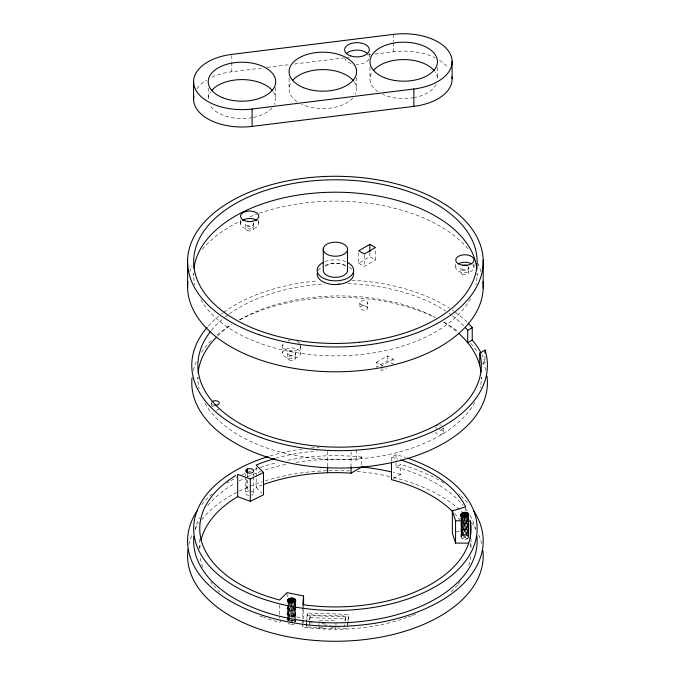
<?xml version="1.0" encoding="UTF-8"?>
<svg xmlns="http://www.w3.org/2000/svg" width="675" height="675" viewBox="0 0 675 675"><rect width="100%" height="100%" fill="white"/><g stroke="black" fill="none" stroke-linecap="round" stroke-linejoin="round"><path stroke-width="0.51" stroke-dasharray="3.38 2.53" d="M406.949 617.498A135.658 78.325 0 0 1 307.024 627.548L302.813 626.965L303.067 624.08M303.151 623.118L303.404 620.232M306.34 623.438L307.336 613.077L348.629 614.393L347.735 626.197M322.76 627.48L306.248 626.957L306.644 622.814M306.737 621.776L307.336 613.077M309.732 619.861L310.205 614.925L345.423 616.056L345.237 620.755M309.445 625.548L310.205 614.925M335.618 626.071L335.618 628.906L318.921 628.366L319.089 626.619M344.95 620.983L345.423 616.056M344.672 626.67L344.858 624.696M347.633 624.755L347.937 621.65M348.03 620.612L348.629 614.393M468.838 522.644L468.762 537.393L468.762 518.096M461.109 518.003L461.109 536.288C460.628 539.806 466.67 540.025 468.484 537.899L468.484 520.627M461.109 536.288C462.847 534.001 467.758 533.959 468.838 536.87M281.897 620.139L279.652 622.35L277.543 621.802A135.658 78.325 0 0 1 263.858 617.498M358.695 252.863L358.695 263.208L369.875 256.753L375.469 259.976L375.469 249.632M358.695 263.208L364.289 266.431L375.469 259.976M376.422 362.306L387.602 355.852L393.196 359.075L393.196 364.044L387.602 360.813L376.422 367.267L376.422 362.306L382.008 365.529L393.196 359.075M380.413 369.579L382.008 370.499L386.311 368.018M482.389 364.044L485.03 362.517L485.03 354.24M296.097 462.4A141.742 81.835 0 0 1 354.35 459.928L356.484 460.114L361.775 457.059L361.775 465.995M391.458 461.362L391.458 457.304L395.997 454.68L400.714 455.979A141.742 81.835 0 0 1 405.489 457.481M396.031 462.932L396.048 467.066L400.587 464.442L403.515 465.278A147.825 85.345 0 0 1 443.855 483.03M393.28 478.592L400.587 474.373L400.587 464.442M248.729 495.433A3.957 2.278 0 0 1 246.755 491.662L247.548 491.282A3.957 2.278 0 0 1 249.269 490.944M293.853 620.798L291.246 620.435L288.824 621.11L288.824 605.88M256.188 467.083L256.188 487.384L259.495 486.042A135.658 78.325 0 0 1 262.102 485.055M294.216 624.442L290.933 624.932L288.006 623.565M456.173 532.06L465.716 529.242L465.497 528.761A135.658 78.325 0 0 0 462.173 523.074M211.942 77.178A48.389 27.937 0 0 1 231.82 71.769L262.086 68.023M267.3 67.373L290.258 64.538M294.435 64.015L343.482 57.949M347.659 57.434L349.743 57.173M367.478 54.979L370.609 54.591M374.785 54.076L393.567 51.747A48.389 27.937 0 0 1 435.071 57.788M307.336 615.558L348.629 616.883M310.205 617.659L345.423 618.781M319.258 620.148L335.956 620.679M309.445 622.814L312.559 622.915M325.181 623.852L318.921 623.649L318.921 628.366M323.798 625.033L330.733 625.227M331.02 627.75L347.541 628.273L347.541 625.792M439.636 429.916L442.429 430.582L443.585 432.202A3.957 2.278 0 0 1 439.636 434.481L436.835 433.814L435.679 432.202M361.775 457.059L360.762 456.941A147.825 85.345 0 0 0 285.432 460.704M391.458 457.304L393.255 457.768A135.658 78.325 0 0 1 397.913 459.101M396.048 467.066L400.714 468.399A141.742 81.835 0 0 1 463.025 505.415M400.587 474.373L398.444 473.766A147.825 85.345 0 0 0 393.28 472.424M294.553 621.143L295.456 622.055L295.456 619M256.188 487.384L262.043 493.324M485.03 362.517L484.152 359.893A147.825 85.345 0 0 0 481.756 354.341M367.774 307.943L366.618 306.332L363.825 305.665A3.957 2.278 0 0 0 359.868 307.943L361.032 309.555L363.825 310.222A3.957 2.278 0 0 0 367.774 307.943L367.774 302.974M470.365 543.13L470.441 543.468A135.658 78.325 0 0 1 470.99 548.454L471.032 539.249M395.997 454.68L396.031 461.903M481.317 379.308L481.317 377.241A141.742 81.835 0 0 1 480.246 387.906M477.115 275.628L477.115 273.561A141.742 81.835 0 0 1 475.867 285.002M474.01 263.697L474.01 267.418M468.821 267.241L468.821 272.211M468.838 517.573L468.838 521.632M468.61 517.919L468.61 536.203M468.484 515.548L468.484 519.615M468.298 518.535L468.298 521.581M468.298 522.593L468.298 535.798M468.02 518.037L468.02 538.346M467.75 518.113L467.75 535.376M467.378 516.375L467.378 519.429M467.378 520.442L467.378 538.726M467.049 517.776L467.049 535.039M466.602 516.662L466.602 519.708M466.602 520.729L466.602 539.004M466.231 520.585L466.231 534.803M465.716 506.9L465.716 510.958M465.742 516.831L465.742 539.182M465.337 520.467L465.337 534.684M464.83 516.89L464.83 539.232M464.425 518.434L464.425 521.48M464.425 522.501L464.425 534.684M463.928 516.822L463.928 539.165M463.539 520.585L463.539 534.811M463.075 516.637L463.075 519.683M463.075 520.695L463.075 538.979M462.721 517.776L462.721 535.047M462.316 516.341L462.316 519.387M462.316 520.4L462.316 538.684M462.021 518.113L462.021 535.385M461.692 515.953L461.692 538.296M461.472 518.535L461.472 521.581M461.472 522.602L461.472 535.807M461.244 520.568L461.244 537.84M460.966 267.739L460.966 272.7M460.991 516.004L460.991 537.334M455.768 263.832L455.768 267.562M443.585 428.228L443.585 432.202M437.459 67.525L437.459 78.772A33.75 19.491 0 0 0 435.122 71.93M393.567 34.366L393.567 41.521M393.567 42.55L393.567 51.747M387.602 355.852L387.602 360.813M382.008 365.529L382.008 370.499M369.959 67.087L369.959 79.355M369.875 252.61L369.875 256.753M369.352 53.603L369.352 57.324A12.353 7.13 0 0 0 368.938 55.401M364.289 255.057L364.289 266.431M359.868 302.974L359.868 307.943M356.586 77.541L356.586 88.779M356.484 449.769L356.484 460.114M351.067 451.845L351.067 467.075M335.956 622.569L335.956 625.396M327.611 451.432L327.611 466.67M306.248 624.476L306.248 626.957M303.573 606.125L303.573 609.171M303.573 610.183L303.573 618.308L287.128 614.976L287.128 607.871M302.813 604.623L302.813 606.656M302.813 607.669L302.813 618.84M302.813 619.861L302.813 626.965M300.712 346.376L300.712 353.827A9.121 5.265 0 0 1 286.217 357.463A9.121 5.265 0 0 1 288.023 348.393A9.121 5.265 0 0 1 300.712 353.827M295.582 352.983L295.582 357.944M295.557 602.783L295.557 622.08M295.456 603.771L295.456 605.796M295.456 606.817L295.456 617.988M295.296 603.29L295.296 605.323M295.296 606.336L295.296 617.507M295.296 618.528L295.296 621.574M295.093 603.281L295.093 605.315M295.093 606.327L295.093 617.507M295.093 618.519L295.093 621.565M294.84 601.712L294.84 605.779M294.84 606.791L294.84 617.962M294.84 618.983L294.84 622.029M294.553 602.859L294.553 618.097M294.216 602.1L294.216 617.338M293.853 606.58L293.853 617.752M293.456 604.42L293.456 607.466M293.456 608.487L293.456 620.671M293.043 606.344L293.043 617.515M292.596 607.652L292.596 622.89M292.157 604.184L292.157 617.389M291.693 603.653L291.693 606.698M291.693 607.719L291.693 622.949M291.246 604.176L291.246 617.38M290.933 607.669L290.933 618.84M290.933 619.852L290.933 622.907M290.351 604.294L290.351 616.486M289.811 602.37L289.811 616.596M289.533 607.576L289.533 616.714M289.533 617.735L289.533 620.781M289.086 78.114L289.086 89.362M289.06 602.075L289.06 616.292M289.06 617.304L289.06 624.417M288.824 602.834L288.824 604.859M288.444 607.778L288.444 619.962M288.267 605.281L288.267 616.452M288.267 617.473L288.267 620.519M288.006 601.222L288.006 604.268M288.006 605.281L288.006 616.452M288.006 617.473L288.006 620.519M287.896 607.795L287.896 619.979M287.719 353.472L287.719 358.442M287.719 605.264L287.719 620.502M287.128 593.646L287.128 597.712M282.589 345.178L282.589 352.628M279.652 605.078L279.652 618.283M275.712 87.547L275.712 98.795M258.727 220.379L258.727 223.172M253.589 223.493L253.589 228.462M253.597 473.825L253.597 475.85M253.597 476.871L253.597 493.104A3.957 2.278 0 0 1 251.404 495.264M247.548 474.027L247.548 479.098M247.548 480.119L247.548 491.282M246.755 479.478L246.755 491.662M245.734 223.982L245.734 228.952M245.708 473.808L245.708 475.833M245.708 476.854L245.708 493.087M240.595 220.582L240.595 224.311M231.82 55.409L231.82 61.543M231.82 62.564L231.82 71.769M211.393 403.009L211.393 405.987M208.212 88.121L208.212 99.368A33.75 19.491 0 0 1 210.592 91.893M199.766 539.249L199.766 548.438M197.885 379.308L197.885 377.241A141.742 81.835 0 0 0 199.133 388.682M193.683 275.577L193.683 273.51A141.742 81.835 0 0 0 194.923 284.951M275.67 458.291A135.658 78.325 0 0 1 317.267 450.993M470.728 556.453A135.658 78.325 0 0 1 468.062 567.337M460.232 581.622A135.658 78.325 0 0 1 458.106 584.356M457.549 585.031A135.658 78.325 0 0 1 450.664 592.262M415.564 614.14A135.658 78.325 0 0 1 412.172 615.533M411.311 615.87A135.658 78.325 0 0 1 407.827 617.178M262.972 617.178A135.658 78.325 0 0 1 259.495 615.87M220.143 592.262A135.658 78.325 0 0 1 213.258 585.031M212.701 584.356A135.658 78.325 0 0 1 210.575 581.622M202.745 567.337A135.658 78.325 0 0 1 200.078 556.453M199.808 548.454A135.658 78.325 0 0 1 200.365 543.468M454.579 513.54A135.658 78.325 0 0 1 459.717 519.607M270.084 455.979A141.742 81.835 0 0 1 302.223 449.052M311.082 447.989A141.742 81.835 0 0 1 319.148 447.314M188.907 544.514A147.825 85.345 0 0 1 192.139 534.887M195.345 528.618A147.825 85.345 0 0 1 199.378 522.509M201.698 519.522A147.825 85.345 0 0 1 236.63 492.429M239.186 491.13A147.825 85.345 0 0 1 248.054 487.072M249.893 486.304A147.825 85.345 0 0 1 262.313 481.739M265.283 480.786A147.825 85.345 0 0 1 326.911 470.72M328.793 470.661A147.825 85.345 0 0 1 349.54 470.964M357.033 471.496A147.825 85.345 0 0 1 391.534 476.972M393.28 477.394A147.825 85.345 0 0 1 463.185 513.017M467.876 518.054A147.825 85.345 0 0 1 469.108 519.522M471.42 522.509A147.825 85.345 0 0 1 475.453 528.618M478.668 534.887A147.825 85.345 0 0 1 481.899 544.514M201.698 504.63A147.825 85.345 0 0 1 212.102 493.948M226.952 483.03A147.825 85.345 0 0 1 229.289 481.612M230.875 480.676A147.825 85.345 0 0 1 236.63 477.529M241.785 474.972A147.825 85.345 0 0 1 245.337 473.352M248.054 472.171A147.825 85.345 0 0 1 251.75 470.661M254.576 469.564A147.825 85.345 0 0 1 257.445 468.517M260.348 467.497A147.825 85.345 0 0 1 277.526 462.493M458.705 493.948A147.825 85.345 0 0 1 460.24 495.323M460.991 496.015A147.825 85.345 0 0 1 469.108 504.63M194.932 530.086A141.742 81.835 0 0 1 199.471 517.835M207.782 505.415A141.742 81.835 0 0 1 235.178 483.157M239.085 480.988A141.742 81.835 0 0 1 243.143 478.896M247.328 476.904A141.742 81.835 0 0 1 260.651 471.496M265.317 469.893A141.742 81.835 0 0 1 286.976 464.113M465.826 508.984A141.742 81.835 0 0 1 467.37 511.161M470.121 515.59A141.742 81.835 0 0 1 475.867 530.086M251.066 491.088A3.957 2.278 0 0 1 253.597 493.104M213.368 404.983A1.974 1.139 0 0 0 213.874 405.11A1.974 1.139 0 0 0 214.321 405.211M212.549 404.62A1.974 1.139 0 0 1 212.254 404.401A1.974 1.139 0 0 1 211.731 403.895A1.974 1.139 0 0 1 211.461 403.321A1.974 1.139 0 0 1 211.452 402.73A1.974 1.139 0 0 1 211.52 402.418M218.767 409.118A3.957 2.278 0 0 1 216.363 410.181M211.916 406.831A3.957 2.278 0 0 1 214.321 405.768M443.45 427.823A1.974 1.139 0 0 1 443.264 428.085A1.974 1.139 0 0 1 442.893 428.515M441.34 429.283A1.974 1.139 0 0 0 442.041 429.022A1.974 1.139 0 0 0 442.758 428.6M435.746 426.954A1.974 1.139 0 0 0 435.755 427.545A1.974 1.139 0 0 0 436.025 428.119A1.974 1.139 0 0 0 436.539 428.625M439.636 424.955A1.974 1.139 0 0 1 440.108 424.988A1.974 1.139 0 0 1 441.104 425.132A1.974 1.139 0 0 1 441.61 425.258M440.176 429.477A1.974 1.139 0 0 1 439.636 429.519M211.393 330.429A141.742 81.835 0 0 1 224.454 317.604M225.247 316.972A141.742 81.835 0 0 1 228.538 314.483M229.39 313.867A141.742 81.835 0 0 1 294.249 287.795L299.43 286.85A141.742 81.835 0 0 1 324.245 283.973M337.787 283.5A141.742 81.835 0 0 1 339.601 283.492M347.743 283.627A141.742 81.835 0 0 1 445.778 311.116M448.951 313.259A141.742 81.835 0 0 1 450.655 314.483M452.326 315.714A141.742 81.835 0 0 1 464.122 326.236M208.406 326A147.825 85.345 0 0 1 218.692 316.229M221.695 313.85A147.825 85.345 0 0 1 223.079 312.812M223.779 312.297A147.825 85.345 0 0 1 317.967 280.901M351.852 280.277A147.825 85.345 0 0 1 449.575 308.298M452.554 310.272A147.825 85.345 0 0 1 454.005 311.276M455.423 312.297A147.825 85.345 0 0 1 467.378 322.422M193.303 370.491A147.825 85.345 0 0 1 196.341 361.673M201.462 352.325A147.825 85.345 0 0 1 212.532 339.095M217.088 334.952A147.825 85.345 0 0 1 231.145 324.717M239.988 319.646A147.825 85.345 0 0 1 434.953 317.495M444.125 322.355A147.825 85.345 0 0 1 458.182 331.754M470.796 343.381A147.825 85.345 0 0 1 477.74 352.325M482.861 361.673A147.825 85.345 0 0 1 486.093 371.292M474.736 402.435A141.742 81.835 0 0 1 369.242 457.76L363.918 458.359A141.742 81.835 0 0 1 204.466 402.435M217.763 335.922A141.742 81.835 0 0 1 231.997 324.473M239.372 319.874A141.742 81.835 0 0 1 294.249 300.206L299.43 299.261A141.742 81.835 0 0 1 435.113 317.275M443.593 322.135A141.742 81.835 0 0 1 457.076 331.948M189.776 271.78A147.825 85.345 0 0 1 192.156 265.385M202.331 249.286A147.825 85.345 0 0 1 240.95 220.801M249.936 216.818A147.825 85.345 0 0 1 256.525 214.27M259.419 213.241A147.825 85.345 0 0 1 468.517 249.345M477.571 263.073A147.825 85.345 0 0 1 481.039 271.839M470.526 298.755A141.742 81.835 0 0 1 359.674 354.662L354.299 355.143A141.742 81.835 0 0 1 200.256 298.704M300.679 345.001A9.121 5.265 0 0 1 290.613 351.008A9.121 5.265 0 0 1 283.163 343.845M288.023 340.951A9.121 5.265 0 0 1 290.309 340.571M297.084 341.55A9.121 5.265 0 0 1 300.021 343.685M472.728 264.794A9.121 5.265 0 0 1 465.016 272.751A9.121 5.265 0 0 1 456.933 264.912M325.392 266.321A12.167 7.02 0 0 1 345.895 266.76M258.162 221.83A9.121 5.265 0 0 1 249.455 229.002A9.121 5.265 0 0 1 241.312 221.611M253.344 222.91A3.957 2.278 0 0 1 249.573 226.024A3.957 2.278 0 0 1 246.046 222.817M468.577 266.659A3.957 2.278 0 0 1 464.805 269.772A3.957 2.278 0 0 1 461.278 266.566M325.097 261.622A18.242 10.53 0 0 1 345.76 261.638M318.212 270.498A18.242 10.53 0 0 1 322.701 266.473M325.097 265.343A18.242 10.53 0 0 1 345.76 265.368M349.296 267.207A18.242 10.53 0 0 1 351.886 269.519M439.611 60.337A48.389 27.937 0 0 1 448.132 67.989M196.99 88.779A48.389 27.937 0 0 1 206.525 80.063M354.248 81.937A33.75 19.491 0 0 1 355.278 94.449M352.839 98.002A33.75 19.491 0 0 1 301.818 104.321M297.067 101.655A33.75 19.491 0 0 1 291.465 81.886M436.151 84.442A33.75 19.491 0 0 1 414.771 97.47M413.986 97.622A33.75 19.491 0 0 1 382.691 94.306M377.941 91.648A33.75 19.491 0 0 1 372.338 71.871M273.375 91.952A33.75 19.491 0 0 1 274.404 104.465M271.966 108.008A33.75 19.491 0 0 1 253.024 117.492M252.239 117.644A33.75 19.491 0 0 1 209.815 105.013M368.845 59.248A12.353 7.13 0 0 1 355.978 64.336M351.16 63.509A12.353 7.13 0 0 1 344.739 58.101M361.462 304.788A1.974 1.139 0 0 0 362.357 305.075A1.974 1.139 0 0 0 363.344 305.227A1.974 1.139 0 0 0 364.365 305.218A1.974 1.139 0 0 0 365.352 305.058A1.974 1.139 0 0 0 366.238 304.762A1.974 1.139 0 0 0 366.955 304.341A1.974 1.139 0 0 0 367.453 303.826A1.974 1.139 0 0 0 367.715 303.252A1.974 1.139 0 0 0 367.706 302.662A1.974 1.139 0 0 0 367.428 302.096A1.974 1.139 0 0 0 366.913 301.582A1.974 1.139 0 0 0 366.188 301.168A1.974 1.139 0 0 0 365.293 300.881A1.974 1.139 0 0 0 364.306 300.729A1.974 1.139 0 0 0 363.277 300.738A1.974 1.139 0 0 0 362.289 300.898A1.974 1.139 0 0 0 361.412 301.193A1.974 1.139 0 0 0 360.695 301.615A1.974 1.139 0 0 0 360.188 302.13A1.974 1.139 0 0 0 359.935 302.704A1.974 1.139 0 0 0 359.944 303.294A1.974 1.139 0 0 0 360.214 303.86A1.974 1.139 0 0 0 360.737 304.366A1.974 1.139 0 0 0 361.462 304.788M289.178 355.008A3.957 2.278 0 0 0 295.557 353.573A3.957 2.278 0 0 0 290.225 351.101A3.957 2.278 0 0 0 289.178 355.008M462.417 274.236A3.957 2.278 0 0 0 468.796 272.801A3.957 2.278 0 0 0 463.463 270.329A3.957 2.278 0 0 0 462.417 274.236M247.185 230.487A3.957 2.278 0 0 0 253.564 229.053A3.957 2.278 0 0 0 248.231 226.581A3.957 2.278 0 0 0 247.185 230.487M289.178 359.969A3.957 2.278 0 0 0 295.557 358.543A3.957 2.278 0 0 0 290.225 356.062A3.957 2.278 0 0 0 289.178 359.969"/><path stroke-width="1.01" d="M235.87 475.394A135.658 78.325 0 0 0 277.543 599.451L279.652 599.999L287.128 592.633L303.573 595.966L302.813 604.623L307.024 605.197A135.658 78.325 0 0 0 470.441 521.117L455.574 520.737L452.351 510.848L465.716 506.9L465.497 506.41A135.658 78.325 0 0 0 400.663 459.945M295.608 600.227C294.958 603.543 288.309 603.534 287.719 600.185C289.145 596.599 297.059 597.594 295.608 602.26M460.941 514.46C462.097 511.523 467.758 511.507 468.838 514.519C468.087 517.784 461.59 517.776 460.941 514.46L460.941 516.493M246.755 469.327L246.215 469.758A3.957 2.278 0 0 0 249.033 473.133A3.957 2.278 0 0 0 253.53 470.424A3.957 2.278 0 0 0 247.548 468.948L246.755 469.327L246.755 472.373M274.742 458.553A135.658 78.325 0 0 0 259.495 463.7L256.188 465.058L263.503 472.475L263.503 494.809L250.282 501.365L237.676 496.657L235.87 497.737A135.658 78.325 0 0 0 200.964 540.481M369.875 244.333L358.695 250.788L364.289 254.019L375.469 247.565L369.875 244.333L369.875 251.581M472.238 327.687L472.238 340.107L467.708 342.723L467.708 330.311L472.238 327.687L470.796 326A147.825 85.345 0 0 0 468.087 323.131M479.739 365.572L479.739 353.16L485.03 350.097L485.232 350.688A147.825 85.345 0 0 1 318.431 449.795A147.825 85.345 0 0 1 207.124 327.459M263.858 484.414A135.658 78.325 0 0 1 348.376 472.989L351.067 473.175L361.775 466.99L366.323 467.497A147.825 85.345 0 0 1 391.534 472.002M237.676 496.657L237.676 474.322L250.282 479.031L263.503 472.475M252.104 109.021L413.859 88.999A48.389 27.937 0 0 0 451.027 55.822A48.389 27.937 0 0 0 393.567 34.366L231.82 54.388A48.389 27.937 0 0 0 194.653 87.556A48.389 27.937 0 0 0 252.104 109.021L252.104 126.394L413.859 106.38A48.389 27.937 0 0 0 451.946 76.823M452.351 510.848L452.351 533.191L455.574 543.08L468.391 543.122M465.396 327.62L467.708 330.311M472.238 340.107L473.302 341.348A147.825 85.345 0 0 1 480.954 352.772M479.739 353.16L480.068 354.383A141.742 81.835 0 0 1 369.242 445.348L363.918 445.947A141.742 81.835 0 0 1 227.703 415.555A141.742 81.835 0 0 1 210.262 331.847M485.03 350.097L485.03 353.202M483.199 260.018L483.199 288.115M470.365 520.788L470.365 538.051M468.61 513.852L468.61 515.886M468.298 513.456L468.298 516.502M467.75 513.034L467.75 517.092M467.049 512.696L467.049 516.755M466.231 512.46L466.231 517.539M465.337 512.342L465.337 517.421M464.425 512.342L464.425 517.421M463.539 512.46L463.539 517.539M462.721 512.696L462.721 516.763M462.021 513.034L462.021 517.101M461.472 513.456L461.472 516.502M461.109 513.945L461.109 515.97M455.574 520.737L455.574 543.08M452.09 61.265L452.09 78.646M413.859 88.999L413.859 106.38M391.458 462.383L391.458 479.647L393.255 480.111A135.658 78.325 0 0 1 452.672 511.583M351.067 467.075L351.067 473.175M347.524 249.775A12.167 7.02 0 0 1 328.497 254.99A12.167 7.02 0 0 1 330.185 242.865A12.167 7.02 0 0 1 347.524 249.775L347.524 270.877M327.611 467.682L327.611 472.762M323.274 248.645L323.274 269.747A12.167 7.02 0 0 0 336.015 277.324A12.167 7.02 0 0 0 347.363 269.047M303.573 595.966L303.573 605.104M295.456 599.704L295.456 601.737M295.093 599.223L295.093 602.269M294.553 598.792L294.553 602.859M293.853 598.455L293.853 602.522M293.043 598.219L293.043 603.29M292.157 598.092L292.157 603.172M291.246 598.084L291.246 603.163M290.351 598.202L290.351 603.281M289.533 598.43L289.533 602.497M288.824 598.767L288.824 602.834M288.267 599.189L288.267 602.235M287.896 599.67L287.896 601.695M250.282 479.031L250.282 501.365M247.548 468.948L247.548 473.006M193.582 82.114L193.582 99.495M187.608 259.959L187.608 288.056M407.363 458.106A141.742 81.835 0 0 1 442.53 582.196A141.742 81.835 0 0 1 224.792 579.783A141.742 81.835 0 0 1 268.169 456.57M482.979 551.019A147.825 85.345 0 0 1 333.982 641.258A147.825 85.345 0 0 1 188.013 549.391M473.538 510.646A147.825 85.345 0 0 1 335.399 626.366A147.825 85.345 0 0 1 197.26 510.646M476.904 536.321A141.742 81.835 0 0 1 335.399 622.856A141.742 81.835 0 0 1 193.894 536.321M212.212 401.65A1.974 1.139 0 0 1 212.929 401.228A1.974 1.139 0 0 1 213.815 400.925A1.974 1.139 0 0 1 214.802 400.773A1.974 1.139 0 0 1 215.823 400.764A1.974 1.139 0 0 1 216.81 400.916A1.974 1.139 0 0 1 217.704 401.203A1.974 1.139 0 0 1 218.43 401.617A1.974 1.139 0 0 1 218.953 402.123A1.974 1.139 0 0 1 219.223 402.697A1.974 1.139 0 0 1 219.232 403.287A1.974 1.139 0 0 1 218.978 403.861A1.974 1.139 0 0 1 218.472 404.376A1.974 1.139 0 0 1 217.755 404.798A1.974 1.139 0 0 1 216.869 405.093A1.974 1.139 0 0 1 215.89 405.253A1.974 1.139 0 0 1 215.047 405.278M436.835 425.621A1.974 1.139 0 0 1 437.062 425.512M198.096 373.039A141.742 81.835 0 0 1 216.397 337.281M458.57 333.256A141.742 81.835 0 0 1 465.396 340.031L467.8 342.841A141.742 81.835 0 0 1 479.242 363.698L480.068 366.803A141.742 81.835 0 0 1 480.988 372.001M486.987 376.169A147.825 85.345 0 0 1 341.018 468.045A147.825 85.345 0 0 1 192.021 377.806M194.012 268.262A141.742 81.835 0 0 1 327.308 192.333L332.733 192.215A141.742 81.835 0 0 1 476.913 269.367M482.979 281.576A147.825 85.345 0 0 1 335.348 371.798A147.825 85.345 0 0 1 187.827 281.517M458.359 263.815A9.121 5.265 0 0 1 471.251 263.714M242.553 220.438A9.121 5.265 0 0 1 257.023 220.632M248.231 221.611A3.957 2.278 0 0 1 251.252 221.653M462.561 265.646A3.957 2.278 0 0 1 467.37 265.705M347.633 262.499A18.242 10.53 0 0 1 348.393 277.712A18.242 10.53 0 0 1 322.034 277.484A18.242 10.53 0 0 1 323.578 262.288M353.346 272.135A18.242 10.53 0 0 1 336.319 284.555A18.242 10.53 0 0 1 317.216 273.189M252.104 126.394A48.389 27.937 0 0 1 193.902 95.85M292.84 80.139A33.75 19.491 0 0 1 323.443 69.584A33.75 19.491 0 0 1 353.371 80.764M373.714 70.133A33.75 19.491 0 0 1 404.317 59.577A33.75 19.491 0 0 1 434.244 70.757M211.967 90.155A33.75 19.491 0 0 1 242.57 79.599A33.75 19.491 0 0 1 272.498 90.779M346.537 53.435A12.353 7.13 0 0 1 367.639 53.603M359.674 342.25L354.299 342.723A141.742 81.835 0 0 1 194.307 269.418A141.742 81.835 0 0 1 327.308 179.921L332.733 179.803A141.742 81.835 0 0 1 476.499 253.825A141.742 81.835 0 0 1 359.674 342.25M259.006 334.69A147.825 85.345 0 0 0 483.199 263.284A147.825 85.345 0 0 0 264.001 186.891A147.825 85.345 0 0 0 259.006 334.69M458.528 263.815A9.121 5.265 0 0 0 473.732 261.335A9.121 5.265 0 0 0 462.409 254.973A9.121 5.265 0 0 0 458.528 263.815M243.945 220.396A9.121 5.265 0 0 0 258.677 217.097A9.121 5.265 0 0 0 246.358 211.376A9.121 5.265 0 0 0 243.945 220.396M384.463 77.692A33.75 19.491 0 0 0 437.349 63.307A33.75 19.491 0 0 0 389.332 44.052A33.75 19.491 0 0 0 384.463 77.692M303.59 87.699A33.75 19.491 0 0 0 356.476 73.313A33.75 19.491 0 0 0 308.458 54.059A33.75 19.491 0 0 0 303.59 87.699M222.716 97.706A33.75 19.491 0 0 0 275.602 83.32A33.75 19.491 0 0 0 227.576 64.074A33.75 19.491 0 0 0 222.716 97.706M350.671 55.907A12.353 7.13 0 0 0 369.352 49.883A12.353 7.13 0 0 0 350.975 43.554A12.353 7.13 0 0 0 350.671 55.907"/></g></svg>
